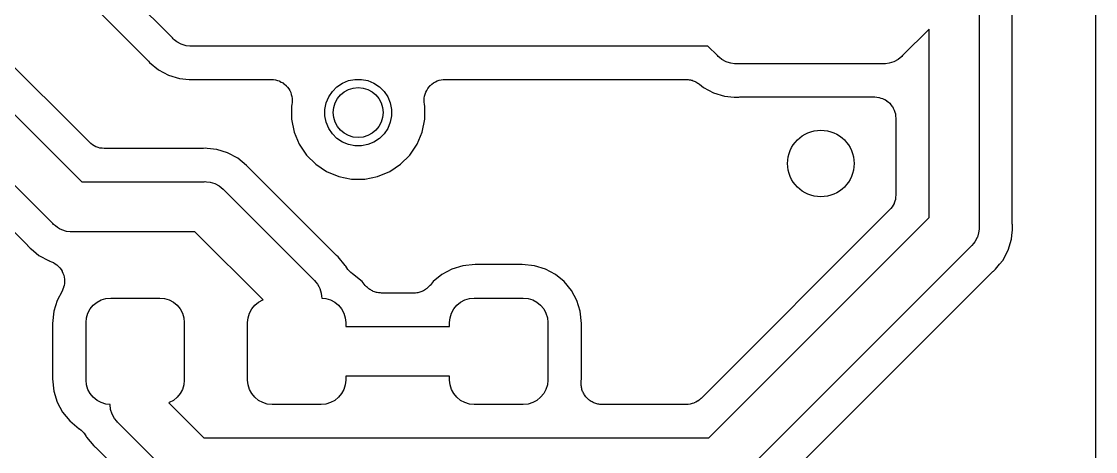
# Model space of a CAD drawing. Extents: x 5.16 to 6.06, y -3.88 to -2.24.
# Drawn here: x 5.8012 to 6.0553, y -3.3218 to -3.2201 of the extents above; entities that cross this region are included whole.
import ezdxf

# ---------------------------------------------------------------- set-up
doc = ezdxf.new("R2010")
doc.units = 0
doc.header["$MEASUREMENT"] = 0
doc.layers.add('BLACK', color=7, linetype='CONTINUOUS')

msp = doc.modelspace()

# ---------------------------------------------------------------- linework, layer by layer
at = {"layer": 'BLACK', "linetype": 'CONTINUOUS'}
for p, q in [((6.05525, -3.03321), (6.05525, -3.36473)), ((6.02769, -3.2079), (6.02769, -3.26862)), ((6.03557, -3.26799), (6.03557, -3.20853)), ((5.8369, -3.22394), (5.82353, -3.21057)), ((5.81841, -3.21658), (5.83088, -3.22906)), ((6.01588, -3.22186), (6.00963, -3.22811)), ((6.01588, -3.26647), (6.01588, -3.22186)), ((5.81725, -3.24866), (5.79455, -3.22596)), ((5.83708, -3.22416), (5.8369, -3.22394)), ((5.83735, -3.22439), (5.83708, -3.22416)), ((5.83798, -3.2249), (5.83735, -3.22439)), ((5.83901, -3.22545), (5.83798, -3.2249)), ((5.83922, -3.22552), (5.83901, -3.22545)), ((5.84012, -3.22579), (5.83922, -3.22552)), ((5.84099, -3.22587), (5.84012, -3.22579)), ((5.84128, -3.2259), (5.84099, -3.22587)), ((5.84099, -3.22587), (5.84099, -3.22587)), ((5.84157, -3.22587), (5.84128, -3.2259)), ((5.96356, -3.22587), (5.84157, -3.22587)), ((5.9658, -3.22811), (5.96356, -3.22587)), ((5.96598, -3.22834), (5.9658, -3.22811)), ((5.96631, -3.22861), (5.96598, -3.22834)), ((5.96688, -3.22908), (5.96631, -3.22861)), ((6.00945, -3.22834), (6.00855, -3.22908)), ((6.00963, -3.22811), (6.00945, -3.22834)), ((5.78853, -3.23108), (5.81545, -3.258)), ((5.83088, -3.22906), (5.83093, -3.22911)), ((5.83093, -3.22911), (5.83106, -3.22927)), ((5.83106, -3.22927), (5.83121, -3.22942)), ((5.83121, -3.22942), (5.83149, -3.22976)), ((5.83149, -3.22976), (5.83358, -3.23148)), ((5.83358, -3.23148), (5.83598, -3.23276)), ((5.96791, -3.22962), (5.96688, -3.22908)), ((5.96814, -3.22969), (5.96791, -3.22962)), ((5.96902, -3.22996), (5.96814, -3.22969)), ((5.96989, -3.23005), (5.96902, -3.22996)), ((5.97018, -3.23008), (5.96989, -3.23005)), ((5.96989, -3.23005), (5.96989, -3.23005)), ((5.97047, -3.23005), (5.97018, -3.23008)), ((6.00496, -3.23005), (5.97047, -3.23005)), ((6.00525, -3.23008), (6.00496, -3.23005)), ((6.00554, -3.23005), (6.00525, -3.23008)), ((6.00641, -3.22996), (6.00554, -3.23005)), ((6.00554, -3.23005), (6.00554, -3.23005)), ((6.00752, -3.22962), (6.00641, -3.22996)), ((6.00855, -3.22908), (6.00752, -3.22962)), ((5.83598, -3.23276), (5.83858, -3.23355)), ((5.83858, -3.23355), (5.84084, -3.23377)), ((5.84084, -3.23377), (5.84084, -3.23377)), ((5.84084, -3.23377), (5.84128, -3.23381)), ((5.84128, -3.23381), (5.84171, -3.23377)), ((5.84171, -3.23377), (5.84178, -3.23377)), ((5.84178, -3.23377), (5.84199, -3.23377)), ((5.84199, -3.23377), (5.8422, -3.23375)), ((5.8422, -3.23375), (5.86026, -3.23375)), ((5.86026, -3.23375), (5.8603, -3.23375)), ((5.8603, -3.23375), (5.8603, -3.23375)), ((5.8603, -3.23375), (5.8603, -3.23375)), ((5.8603, -3.23375), (5.86033, -3.23375)), ((5.86033, -3.23375), (5.8608, -3.2338)), ((5.8608, -3.2338), (5.86127, -3.23385)), ((5.86127, -3.23385), (5.86128, -3.23386)), ((5.86128, -3.23386), (5.8613, -3.23386)), ((5.8613, -3.23386), (5.86175, -3.234)), ((5.86175, -3.234), (5.8622, -3.23414)), ((5.87711, -3.23464), (5.87855, -3.23405)), ((5.87855, -3.23405), (5.88007, -3.23375)), ((5.88007, -3.23375), (5.88162, -3.23375)), ((5.88162, -3.23375), (5.88314, -3.23405)), ((5.88314, -3.23405), (5.88457, -3.23464)), ((5.89955, -3.23411), (5.9, -3.23398)), ((5.9, -3.23398), (5.90045, -3.23384)), ((5.90045, -3.23384), (5.90047, -3.23384)), ((5.90047, -3.23384), (5.90048, -3.23384)), ((5.90048, -3.23384), (5.90096, -3.23379)), ((5.90096, -3.23379), (5.90143, -3.23375)), ((5.90143, -3.23375), (5.95838, -3.23375)), ((5.95838, -3.23375), (5.95845, -3.23375)), ((5.95845, -3.23375), (5.95866, -3.23377)), ((5.95866, -3.23377), (5.95888, -3.23377)), ((5.95888, -3.23377), (5.95915, -3.23383)), ((5.95915, -3.23383), (5.95942, -3.23386)), ((5.95942, -3.23386), (5.95962, -3.23392)), ((5.95962, -3.23392), (5.95984, -3.23397)), ((5.95984, -3.23397), (5.96009, -3.23407)), ((5.8622, -3.23414), (5.86221, -3.23415)), ((5.86221, -3.23415), (5.86223, -3.23415)), ((5.86223, -3.23415), (5.86265, -3.23438)), ((5.86265, -3.23438), (5.86306, -3.23461)), ((5.86306, -3.23461), (5.86307, -3.23462)), ((5.86307, -3.23462), (5.86308, -3.23462)), ((5.86308, -3.23462), (5.86345, -3.23493)), ((5.86345, -3.23493), (5.86381, -3.23523)), ((5.86381, -3.23523), (5.86382, -3.23524)), ((5.86382, -3.23524), (5.86383, -3.23525)), ((5.86383, -3.23525), (5.86413, -3.23562)), ((5.86413, -3.23562), (5.86443, -3.23599)), ((5.86443, -3.23599), (5.86443, -3.236)), ((5.86443, -3.236), (5.86444, -3.23601)), ((5.86444, -3.23601), (5.86466, -3.23643)), ((5.86466, -3.23643), (5.86488, -3.23685)), ((5.87473, -3.2366), (5.87582, -3.23551)), ((5.87582, -3.23551), (5.87711, -3.23464)), ((5.88457, -3.23464), (5.88586, -3.23551)), ((5.88586, -3.23551), (5.88696, -3.2366)), ((5.89683, -3.23678), (5.89706, -3.23637)), ((5.89706, -3.23637), (5.89728, -3.23595)), ((5.89728, -3.23595), (5.89729, -3.23594)), ((5.89729, -3.23594), (5.8973, -3.23593)), ((5.8973, -3.23593), (5.89761, -3.23556)), ((5.89761, -3.23556), (5.8979, -3.2352)), ((5.8979, -3.2352), (5.89791, -3.23519)), ((5.89791, -3.23519), (5.89792, -3.23518)), ((5.89792, -3.23518), (5.89829, -3.23488)), ((5.89829, -3.23488), (5.89866, -3.23458)), ((5.89866, -3.23458), (5.89867, -3.23458)), ((5.89867, -3.23458), (5.89868, -3.23457)), ((5.89868, -3.23457), (5.8991, -3.23435)), ((5.8991, -3.23435), (5.89952, -3.23413)), ((5.89952, -3.23413), (5.89954, -3.23412)), ((5.89954, -3.23412), (5.89955, -3.23411)), ((5.96009, -3.23407), (5.96035, -3.23415)), ((5.96035, -3.23415), (5.96054, -3.23426)), ((5.96054, -3.23426), (5.96074, -3.23434)), ((5.96074, -3.23434), (5.96096, -3.23449)), ((5.96096, -3.23449), (5.9612, -3.23462)), ((5.9612, -3.23462), (5.96137, -3.23476)), ((5.96137, -3.23476), (5.96155, -3.23488)), ((5.96155, -3.23488), (5.96249, -3.23565)), ((5.96249, -3.23565), (5.96488, -3.23693)), ((5.86488, -3.23685), (5.86489, -3.23686)), ((5.86489, -3.23686), (5.8649, -3.23688)), ((5.8649, -3.23688), (5.86503, -3.23733)), ((5.86503, -3.23733), (5.86517, -3.23778)), ((5.86517, -3.23778), (5.86517, -3.2378)), ((5.86517, -3.2378), (5.86517, -3.23781)), ((5.86517, -3.23781), (5.86521, -3.23828)), ((5.86521, -3.23828), (5.86526, -3.23875)), ((5.86526, -3.23878), (5.86521, -3.23925)), ((5.86526, -3.23875), (5.86526, -3.23877)), ((5.86526, -3.23877), (5.86526, -3.23878)), ((5.87327, -3.23933), (5.87387, -3.23789)), ((5.87387, -3.23789), (5.87473, -3.2366)), ((5.88696, -3.2366), (5.88782, -3.23789)), ((5.88782, -3.23789), (5.88841, -3.23933)), ((5.89643, -3.23868), (5.89648, -3.23821)), ((5.89643, -3.2387), (5.89643, -3.23868)), ((5.89643, -3.23871), (5.89643, -3.2387)), ((5.89647, -3.23918), (5.89643, -3.23871)), ((5.89648, -3.23821), (5.89653, -3.23774)), ((5.89653, -3.23771), (5.89668, -3.23726)), ((5.89653, -3.23773), (5.89653, -3.23771)), ((5.89653, -3.23774), (5.89653, -3.23773)), ((5.89668, -3.23726), (5.89682, -3.23681)), ((5.89682, -3.2368), (5.89683, -3.23678)), ((5.89682, -3.23681), (5.89682, -3.2368)), ((5.96488, -3.23693), (5.96748, -3.23772)), ((5.96748, -3.23772), (5.96975, -3.23795)), ((5.96975, -3.23795), (5.96975, -3.23795)), ((5.96975, -3.23795), (5.97018, -3.23799)), ((5.97018, -3.23799), (5.97061, -3.23795)), ((5.97061, -3.23795), (5.97068, -3.23794)), ((5.97068, -3.23794), (5.97089, -3.23794)), ((5.97089, -3.23794), (5.9711, -3.23792)), ((5.9711, -3.23792), (5.98874, -3.23792)), ((5.98874, -3.23792), (5.98874, -3.23792)), ((5.98874, -3.23792), (5.99184, -3.23792)), ((5.99184, -3.23792), (5.99184, -3.23792)), ((5.99184, -3.23792), (6.00301, -3.23792)), ((6.00301, -3.23792), (6.00304, -3.23792)), ((6.00304, -3.23792), (6.00304, -3.23792)), ((6.00304, -3.23792), (6.00304, -3.23792)), ((6.00304, -3.23792), (6.00308, -3.23792)), ((6.00308, -3.23792), (6.00355, -3.23797)), ((6.00355, -3.23797), (6.00401, -3.23802)), ((6.00401, -3.23802), (6.00403, -3.23803)), ((6.00403, -3.23803), (6.00405, -3.23803)), ((6.00405, -3.23803), (6.0045, -3.23817)), ((6.0045, -3.23817), (6.00495, -3.23831)), ((6.00495, -3.23831), (6.00496, -3.23832)), ((6.00496, -3.23832), (6.00498, -3.23833)), ((6.00498, -3.23833), (6.00539, -3.23855)), ((6.00539, -3.23855), (6.0058, -3.23878)), ((6.0058, -3.23878), (6.00582, -3.23879)), ((6.00582, -3.23879), (6.00583, -3.2388)), ((6.00583, -3.2388), (6.00619, -3.2391)), ((6.00619, -3.2391), (6.00656, -3.2394)), ((5.80863, -3.26788), (5.7817, -3.24095)), ((5.86516, -3.23972), (5.86509, -3.24007)), ((5.86509, -3.24007), (5.86509, -3.24317)), ((5.86521, -3.23925), (5.86516, -3.23972)), ((5.87297, -3.24085), (5.87327, -3.23933)), ((5.87297, -3.2424), (5.87297, -3.24085)), ((5.88841, -3.23933), (5.88872, -3.24085)), ((5.88872, -3.24085), (5.88872, -3.2424)), ((5.89651, -3.23966), (5.89647, -3.23918)), ((5.89651, -3.23968), (5.89651, -3.23966)), ((5.89651, -3.23969), (5.89651, -3.23968)), ((5.89652, -3.23972), (5.89651, -3.23969)), ((5.89651, -3.23969), (5.89651, -3.23969)), ((5.89659, -3.24007), (5.89652, -3.23972)), ((5.89659, -3.24317), (5.89659, -3.24007)), ((6.00656, -3.2394), (6.00657, -3.23941)), ((6.00657, -3.23941), (6.00658, -3.23942)), ((6.00658, -3.23942), (6.00687, -3.23979)), ((6.00687, -3.23979), (6.00717, -3.24015)), ((6.00717, -3.24015), (6.00718, -3.24017)), ((6.00718, -3.24017), (6.00719, -3.24018)), ((6.00719, -3.24018), (6.00741, -3.2406)), ((6.00741, -3.2406), (6.00763, -3.24102)), ((6.00763, -3.24102), (6.00764, -3.24103)), ((6.00764, -3.24103), (6.00764, -3.24105)), ((6.00764, -3.24105), (6.00778, -3.2415)), ((6.00778, -3.2415), (6.00791, -3.24195)), ((5.86509, -3.24317), (5.8657, -3.24622)), ((5.87327, -3.24392), (5.87297, -3.2424)), ((5.87387, -3.24535), (5.87327, -3.24392)), ((5.88841, -3.24392), (5.88782, -3.24535)), ((5.88872, -3.2424), (5.88841, -3.24392)), ((5.89599, -3.24622), (5.89659, -3.24317)), ((6.00791, -3.24195), (6.00791, -3.24197)), ((6.00791, -3.24197), (6.00792, -3.24198)), ((6.00792, -3.24198), (6.00796, -3.24245)), ((6.00796, -3.24245), (6.00801, -3.24292)), ((6.00801, -3.24292), (6.00801, -3.26113)), ((5.8657, -3.24622), (5.86689, -3.24908)), ((5.87473, -3.24664), (5.87387, -3.24535)), ((5.87582, -3.24774), (5.87473, -3.24664)), ((5.88696, -3.24664), (5.88586, -3.24774)), ((5.88782, -3.24535), (5.88696, -3.24664)), ((5.8948, -3.24908), (5.89599, -3.24622)), ((5.81761, -3.24896), (5.81725, -3.24866)), ((5.81796, -3.24925), (5.81761, -3.24896)), ((5.81799, -3.24926), (5.81796, -3.24925)), ((5.81801, -3.24928), (5.81799, -3.24926)), ((5.81841, -3.2495), (5.81801, -3.24928)), ((5.86689, -3.24908), (5.86861, -3.25166)), ((5.87711, -3.2486), (5.87582, -3.24774)), ((5.87855, -3.24919), (5.87711, -3.2486)), ((5.88007, -3.2495), (5.87855, -3.24919)), ((5.88314, -3.24919), (5.88162, -3.2495)), ((5.88457, -3.2486), (5.88314, -3.24919)), ((5.88586, -3.24774), (5.88457, -3.2486)), ((5.89308, -3.25166), (5.8948, -3.24908)), ((5.81882, -3.24972), (5.81841, -3.2495)), ((5.81884, -3.24973), (5.81882, -3.24972)), ((5.81887, -3.24974), (5.81884, -3.24973)), ((5.81931, -3.24988), (5.81887, -3.24974)), ((5.81975, -3.25002), (5.81931, -3.24988)), ((5.81977, -3.25002), (5.81975, -3.25002)), ((5.8198, -3.25003), (5.81977, -3.25002)), ((5.82026, -3.25007), (5.8198, -3.25003)), ((5.82072, -3.25013), (5.82026, -3.25007)), ((5.82077, -3.25013), (5.82072, -3.25013)), ((5.82079, -3.25013), (5.82077, -3.25013)), ((5.82077, -3.25013), (5.82077, -3.25013)), ((5.82077, -3.25013), (5.82077, -3.25013)), ((5.84375, -3.25013), (5.82079, -3.25013)), ((5.84396, -3.25011), (5.84375, -3.25013)), ((5.84417, -3.25011), (5.84396, -3.25011)), ((5.84424, -3.2501), (5.84417, -3.25011)), ((5.84467, -3.25006), (5.84424, -3.2501)), ((5.8451, -3.2501), (5.84467, -3.25006)), ((5.84737, -3.25033), (5.8451, -3.2501)), ((5.8451, -3.2501), (5.8451, -3.2501)), ((5.84997, -3.25111), (5.84737, -3.25033)), ((5.85236, -3.25239), (5.84997, -3.25111)), ((5.86861, -3.25166), (5.8708, -3.25385)), ((5.88162, -3.2495), (5.88007, -3.2495)), ((5.89088, -3.25385), (5.89308, -3.25166)), ((5.85446, -3.25411), (5.85236, -3.25239)), ((5.85474, -3.25445), (5.85446, -3.25411)), ((5.8708, -3.25385), (5.87338, -3.25558)), ((5.8883, -3.25558), (5.89088, -3.25385)), ((5.85489, -3.2546), (5.85474, -3.25445)), ((5.85502, -3.25476), (5.85489, -3.2546)), ((5.85507, -3.25481), (5.85502, -3.25476)), ((5.87538, -3.27513), (5.85507, -3.25481)), ((5.87338, -3.25558), (5.87625, -3.25677)), ((5.87625, -3.25677), (5.87929, -3.25737)), ((5.88239, -3.25737), (5.88544, -3.25677)), ((5.88544, -3.25677), (5.8883, -3.25558)), ((5.78881, -3.2592), (5.80261, -3.273)), ((5.81545, -3.258), (5.84438, -3.258)), ((5.84438, -3.258), (5.84467, -3.25797)), ((5.84467, -3.25797), (5.84496, -3.258)), ((5.84496, -3.258), (5.84496, -3.258)), ((5.84496, -3.258), (5.84583, -3.25809)), ((5.84583, -3.25809), (5.84694, -3.25842)), ((5.84694, -3.25842), (5.84797, -3.25897)), ((5.84797, -3.25897), (5.84887, -3.25971)), ((5.87929, -3.25737), (5.88239, -3.25737)), ((5.84887, -3.25971), (5.84905, -3.25993)), ((5.84905, -3.25993), (5.87026, -3.28115)), ((6.00796, -3.26166), (6.00791, -3.26212)), ((6.00801, -3.2612), (6.00796, -3.26166)), ((6.00801, -3.26113), (6.00801, -3.26115)), ((6.00801, -3.26115), (6.00801, -3.26115)), ((6.00801, -3.26115), (6.00801, -3.26115)), ((6.00801, -3.26115), (6.00801, -3.2612)), ((6.00684, -3.26431), (6.00654, -3.26467)), ((6.00713, -3.26396), (6.00684, -3.26431)), ((6.00715, -3.26394), (6.00713, -3.26396)), ((6.00716, -3.26392), (6.00715, -3.26394)), ((6.00738, -3.26351), (6.00716, -3.26392)), ((6.0076, -3.2631), (6.00738, -3.26351)), ((6.00761, -3.26308), (6.0076, -3.2631)), ((6.00762, -3.26306), (6.00761, -3.26308)), ((6.00776, -3.26261), (6.00762, -3.26306)), ((6.0079, -3.26217), (6.00776, -3.26261)), ((6.00791, -3.26212), (6.0079, -3.26215)), ((6.0079, -3.26215), (6.0079, -3.26217)), ((6.00654, -3.26467), (5.96195, -3.30926)), ((5.96375, -3.3186), (6.01588, -3.26647)), ((5.80881, -3.2681), (5.80863, -3.26788)), ((5.80924, -3.26845), (5.80881, -3.2681)), ((5.80971, -3.26884), (5.80924, -3.26845)), ((5.81021, -3.2691), (5.80971, -3.26884)), ((5.81074, -3.26939), (5.81021, -3.2691)), ((5.81185, -3.26973), (5.81074, -3.26939)), ((6.02769, -3.2692), (6.02761, -3.27007)), ((6.02769, -3.26862), (6.02772, -3.26891)), ((6.02772, -3.26891), (6.02769, -3.2692)), ((6.02769, -3.2692), (6.02769, -3.2692)), ((6.03546, -3.27068), (6.03559, -3.26935)), ((6.03559, -3.2682), (6.03557, -3.26799)), ((6.03559, -3.26841), (6.03559, -3.2682)), ((6.03559, -3.26848), (6.03559, -3.26841)), ((6.03563, -3.26891), (6.03559, -3.26848)), ((6.03559, -3.26934), (6.03563, -3.26891)), ((6.03559, -3.26935), (6.03559, -3.26934)), ((5.81272, -3.26981), (5.81185, -3.26973)), ((5.81301, -3.26984), (5.81272, -3.26981)), ((5.81272, -3.26981), (5.81272, -3.26981)), ((5.8133, -3.26981), (5.81301, -3.26984)), ((5.84222, -3.26981), (5.8133, -3.26981)), ((5.85835, -3.28594), (5.84222, -3.26981)), ((6.02727, -3.27118), (6.02672, -3.27221)), ((6.0273, -3.27107), (6.02727, -3.27118)), ((6.02761, -3.27007), (6.0273, -3.27107)), ((6.03458, -3.27421), (6.03537, -3.27161)), ((6.03537, -3.27161), (6.03546, -3.27069)), ((6.03546, -3.27069), (6.03546, -3.27068)), ((5.80261, -3.273), (5.80266, -3.27305)), ((5.80266, -3.27305), (5.80279, -3.27321)), ((5.80279, -3.27321), (5.80294, -3.27336)), ((5.80294, -3.27336), (5.80322, -3.2737)), ((5.80322, -3.2737), (5.80355, -3.27397)), ((5.80355, -3.27397), (5.80402, -3.27435)), ((5.80402, -3.27435), (5.80402, -3.27435)), ((5.80402, -3.27435), (5.80532, -3.27542)), ((6.02576, -3.27329), (5.97058, -3.32848)), ((6.02598, -3.27311), (6.02576, -3.27329)), ((6.02638, -3.27263), (6.02598, -3.27311)), ((6.02672, -3.27221), (6.02638, -3.27263)), ((6.0333, -3.27661), (6.03458, -3.27421)), ((5.80532, -3.27542), (5.80771, -3.2767)), ((5.80771, -3.2767), (5.80784, -3.27674)), ((5.80784, -3.27674), (5.80788, -3.27675)), ((5.80788, -3.27675), (5.80788, -3.27675)), ((5.80788, -3.27675), (5.80788, -3.27675)), ((5.80788, -3.27675), (5.80791, -3.27676)), ((5.80791, -3.27676), (5.80834, -3.27695)), ((5.80834, -3.27695), (5.80878, -3.27713)), ((5.80878, -3.27713), (5.80879, -3.27714)), ((5.80879, -3.27714), (5.8088, -3.27714)), ((5.8088, -3.27714), (5.80919, -3.27741)), ((5.87555, -3.27527), (5.87538, -3.27513)), ((5.87569, -3.27542), (5.87555, -3.27527)), ((5.87575, -3.27546), (5.87569, -3.27542)), ((5.87608, -3.27574), (5.87575, -3.27546)), ((5.8778, -3.27783), (5.87608, -3.27574)), ((6.03255, -3.27752), (6.0333, -3.27661)), ((5.80919, -3.27741), (5.80959, -3.27768)), ((5.80959, -3.27768), (5.8096, -3.27769)), ((5.8096, -3.27769), (5.80961, -3.2777)), ((5.80961, -3.2777), (5.80994, -3.27803)), ((5.80994, -3.27803), (5.81027, -3.27837)), ((5.81027, -3.27837), (5.81028, -3.27838)), ((5.81028, -3.27838), (5.81029, -3.27839)), ((5.81029, -3.27839), (5.81055, -3.27879)), ((5.81055, -3.27879), (5.81081, -3.27918)), ((5.81081, -3.27918), (5.81082, -3.2792)), ((5.81082, -3.2792), (5.81082, -3.27921)), ((5.81082, -3.27921), (5.811, -3.27965)), ((5.811, -3.27965), (5.81118, -3.28009)), ((5.87789, -3.27799), (5.8778, -3.27783)), ((5.87814, -3.27837), (5.87789, -3.27799)), ((5.8784, -3.27876), (5.87814, -3.27837)), ((5.87842, -3.27878), (5.8784, -3.27876)), ((5.87843, -3.2788), (5.87842, -3.27878)), ((5.87875, -3.27913), (5.87843, -3.2788)), ((5.87908, -3.27946), (5.87875, -3.27913)), ((5.8791, -3.27948), (5.87908, -3.27946)), ((5.87912, -3.2795), (5.8791, -3.27948)), ((5.8795, -3.27975), (5.87912, -3.2795)), ((5.87953, -3.27977), (5.8795, -3.27975)), ((5.8818, -3.28163), (5.87953, -3.27977)), ((5.90303, -3.27866), (5.90066, -3.27993)), ((5.9056, -3.27788), (5.90303, -3.27866)), ((5.90853, -3.27759), (5.9056, -3.27788)), ((5.91965, -3.27759), (5.90853, -3.27759)), ((5.92257, -3.27788), (5.91965, -3.27759)), ((5.92514, -3.27866), (5.92257, -3.27788)), ((5.92752, -3.27993), (5.92514, -3.27866)), ((5.97659, -3.3336), (6.03088, -3.27931)), ((6.03088, -3.27931), (6.03093, -3.27926)), ((6.03093, -3.27926), (6.03109, -3.27913)), ((6.03109, -3.27913), (6.03124, -3.27898)), ((6.03124, -3.27898), (6.03158, -3.2787)), ((6.03158, -3.2787), (6.03255, -3.27752)), ((6.03255, -3.27752), (6.03255, -3.27752)), ((5.81118, -3.28009), (5.81118, -3.2801)), ((5.81118, -3.2801), (5.81119, -3.28012)), ((5.81119, -3.28012), (5.81128, -3.28058)), ((5.81136, -3.28205), (5.81127, -3.28251)), ((5.81128, -3.28058), (5.81137, -3.28105)), ((5.81137, -3.28202), (5.81136, -3.28204)), ((5.81136, -3.28204), (5.81136, -3.28205)), ((5.81137, -3.28105), (5.81137, -3.28106)), ((5.81137, -3.28106), (5.81137, -3.28108)), ((5.81137, -3.28108), (5.81137, -3.28154)), ((5.81137, -3.28154), (5.81137, -3.28202)), ((5.87026, -3.28115), (5.87049, -3.28133)), ((5.87049, -3.28133), (5.87082, -3.28174)), ((5.87082, -3.28174), (5.87123, -3.28223)), ((5.87123, -3.28223), (5.8715, -3.28275)), ((5.88253, -3.28252), (5.8818, -3.28163)), ((5.89858, -3.28163), (5.89785, -3.28252)), ((5.90066, -3.27993), (5.89858, -3.28163)), ((5.9296, -3.28163), (5.92752, -3.27993)), ((5.9313, -3.28371), (5.9296, -3.28163)), ((5.8108, -3.28388), (5.80962, -3.28608)), ((5.81098, -3.28344), (5.8108, -3.28388)), ((5.81116, -3.28301), (5.81098, -3.28344)), ((5.81117, -3.28299), (5.81116, -3.28301)), ((5.81127, -3.28251), (5.81117, -3.28298)), ((5.81117, -3.28298), (5.81117, -3.28299)), ((5.8715, -3.28275), (5.87177, -3.28326)), ((5.87177, -3.28326), (5.87211, -3.28437)), ((5.87211, -3.28437), (5.87218, -3.28507)), ((5.88268, -3.28267), (5.88253, -3.28252)), ((5.88282, -3.28284), (5.88268, -3.28267)), ((5.88303, -3.28302), (5.88282, -3.28284)), ((5.88322, -3.28321), (5.88303, -3.28302)), ((5.8834, -3.28333), (5.88322, -3.28321)), ((5.88357, -3.28347), (5.8834, -3.28333)), ((5.8838, -3.2836), (5.88357, -3.28347)), ((5.88403, -3.28375), (5.8838, -3.2836)), ((5.88423, -3.28384), (5.88403, -3.28375)), ((5.88442, -3.28394), (5.88423, -3.28384)), ((5.88468, -3.28402), (5.88442, -3.28394)), ((5.88493, -3.28413), (5.88468, -3.28402)), ((5.88514, -3.28417), (5.88493, -3.28413)), ((5.88535, -3.28424), (5.88514, -3.28417)), ((5.88562, -3.28427), (5.88535, -3.28424)), ((5.88588, -3.28432), (5.88562, -3.28427)), ((5.8861, -3.28432), (5.88588, -3.28432)), ((5.88632, -3.28435), (5.8861, -3.28432)), ((5.88639, -3.28435), (5.88632, -3.28435)), ((5.89399, -3.28435), (5.88639, -3.28435)), ((5.89421, -3.28433), (5.89399, -3.28435)), ((5.89443, -3.28433), (5.89421, -3.28433)), ((5.89469, -3.28428), (5.89443, -3.28433)), ((5.89496, -3.28425), (5.89469, -3.28428)), ((5.89517, -3.28419), (5.89496, -3.28425)), ((5.89539, -3.28415), (5.89517, -3.28419)), ((5.89564, -3.28405), (5.89539, -3.28415)), ((5.89589, -3.28397), (5.89564, -3.28405)), ((5.89609, -3.28387), (5.89589, -3.28397)), ((5.89629, -3.28378), (5.89609, -3.28387)), ((5.89652, -3.28364), (5.89629, -3.28378)), ((5.89676, -3.28351), (5.89652, -3.28364)), ((5.89693, -3.28337), (5.89676, -3.28351)), ((5.89711, -3.28325), (5.89693, -3.28337)), ((5.8973, -3.28306), (5.89711, -3.28325)), ((5.89751, -3.28289), (5.8973, -3.28306)), ((5.89765, -3.28273), (5.89751, -3.28289)), ((5.89781, -3.28257), (5.89765, -3.28273)), ((5.89785, -3.28252), (5.89781, -3.28257)), ((5.93257, -3.28608), (5.9313, -3.28371)), ((5.80962, -3.28608), (5.80884, -3.28866)), ((5.81747, -3.28811), (5.81819, -3.28723)), ((5.81819, -3.28723), (5.81907, -3.28651)), ((5.81907, -3.28651), (5.82007, -3.28597)), ((5.82007, -3.28597), (5.82116, -3.28564)), ((5.82116, -3.28564), (5.8223, -3.28553)), ((5.8223, -3.28553), (5.83391, -3.28553)), ((5.83391, -3.28553), (5.83504, -3.28564)), ((5.83504, -3.28564), (5.83613, -3.28597)), ((5.83613, -3.28597), (5.83714, -3.28651)), ((5.83714, -3.28651), (5.83802, -3.28723)), ((5.83802, -3.28723), (5.83874, -3.28811)), ((5.85566, -3.28811), (5.85638, -3.28723)), ((5.85638, -3.28723), (5.85726, -3.28651)), ((5.85726, -3.28651), (5.85826, -3.28597)), ((5.85826, -3.28597), (5.85835, -3.28594)), ((5.87218, -3.28507), (5.87223, -3.28553)), ((5.87223, -3.28553), (5.87222, -3.28554)), ((5.87222, -3.28554), (5.87323, -3.28564)), ((5.87323, -3.28564), (5.87432, -3.28597)), ((5.87432, -3.28597), (5.87533, -3.28651)), ((5.87533, -3.28651), (5.87621, -3.28723)), ((5.87621, -3.28723), (5.87693, -3.28811)), ((5.90345, -3.28811), (5.90417, -3.28723)), ((5.90417, -3.28723), (5.90505, -3.28651)), ((5.90505, -3.28651), (5.90606, -3.28597)), ((5.90606, -3.28597), (5.90715, -3.28564)), ((5.90715, -3.28564), (5.90828, -3.28553)), ((5.90828, -3.28553), (5.91989, -3.28553)), ((5.91989, -3.28553), (5.92103, -3.28564)), ((5.92103, -3.28564), (5.92212, -3.28597)), ((5.92212, -3.28597), (5.92312, -3.28651)), ((5.92312, -3.28651), (5.924, -3.28723)), ((5.924, -3.28723), (5.92472, -3.28811)), ((5.93335, -3.28866), (5.93257, -3.28608)), ((5.80884, -3.28866), (5.80855, -3.29158)), ((5.8166, -3.2902), (5.81693, -3.28911)), ((5.81693, -3.28911), (5.81747, -3.28811)), ((5.83874, -3.28811), (5.83928, -3.28911)), ((5.83928, -3.28911), (5.83961, -3.2902)), ((5.85479, -3.2902), (5.85512, -3.28911)), ((5.85512, -3.28911), (5.85566, -3.28811)), ((5.87693, -3.28811), (5.87746, -3.28911)), ((5.87746, -3.28911), (5.87779, -3.2902)), ((5.90258, -3.2902), (5.90292, -3.28911)), ((5.90292, -3.28911), (5.90345, -3.28811)), ((5.92472, -3.28811), (5.92526, -3.28911)), ((5.92526, -3.28911), (5.92559, -3.2902)), ((5.93364, -3.29158), (5.93335, -3.28866)), ((5.80855, -3.29158), (5.80855, -3.30467)), ((5.81649, -3.29133), (5.8166, -3.2902)), ((5.81649, -3.30492), (5.81649, -3.29133)), ((5.83961, -3.2902), (5.83972, -3.29133)), ((5.83972, -3.29133), (5.83972, -3.30492)), ((5.85468, -3.29133), (5.85479, -3.2902)), ((5.85468, -3.30492), (5.85468, -3.29133)), ((5.87779, -3.2902), (5.87791, -3.29133)), ((5.87791, -3.29133), (5.87791, -3.29222)), ((5.87791, -3.29222), (5.90247, -3.29222)), ((5.90247, -3.29133), (5.90258, -3.2902)), ((5.90247, -3.29222), (5.90247, -3.29133)), ((5.92559, -3.2902), (5.9257, -3.29133)), ((5.9257, -3.29133), (5.9257, -3.30492)), ((5.93364, -3.30467), (5.93364, -3.29158)), ((5.80855, -3.30467), (5.80884, -3.30759)), ((5.8166, -3.30605), (5.81649, -3.30492)), ((5.83972, -3.30492), (5.83961, -3.30605)), ((5.85479, -3.30605), (5.85468, -3.30492)), ((5.87791, -3.30492), (5.87779, -3.30605)), ((5.90247, -3.30403), (5.87791, -3.30403)), ((5.87791, -3.30403), (5.87791, -3.30492)), ((5.90247, -3.30492), (5.90247, -3.30403)), ((5.90258, -3.30605), (5.90247, -3.30492)), ((5.9257, -3.30492), (5.92559, -3.30605)), ((5.93358, -3.30523), (5.93364, -3.30467)), ((5.80884, -3.30759), (5.80962, -3.31017)), ((5.81693, -3.30714), (5.8166, -3.30605)), ((5.81747, -3.30814), (5.81693, -3.30714)), ((5.83928, -3.30714), (5.83874, -3.30814)), ((5.83961, -3.30605), (5.83928, -3.30714)), ((5.85512, -3.30714), (5.85479, -3.30605)), ((5.85566, -3.30814), (5.85512, -3.30714)), ((5.87746, -3.30714), (5.87693, -3.30814)), ((5.87779, -3.30605), (5.87746, -3.30714)), ((5.90292, -3.30714), (5.90258, -3.30605)), ((5.90345, -3.30814), (5.90292, -3.30714)), ((5.92526, -3.30714), (5.92472, -3.30814)), ((5.92559, -3.30605), (5.92526, -3.30714)), ((5.93356, -3.30569), (5.93358, -3.30546)), ((5.93358, -3.30595), (5.93356, -3.30569)), ((5.93358, -3.30546), (5.93358, -3.30523)), ((5.93358, -3.30621), (5.93358, -3.30595)), ((5.93363, -3.30643), (5.93358, -3.30621)), ((5.93365, -3.30666), (5.93363, -3.30643)), ((5.93372, -3.30691), (5.93365, -3.30666)), ((5.93377, -3.30717), (5.93372, -3.30691)), ((5.93386, -3.30738), (5.93377, -3.30717)), ((5.93392, -3.3076), (5.93386, -3.30738)), ((5.93404, -3.30783), (5.93392, -3.3076)), ((5.80962, -3.31017), (5.81089, -3.31254)), ((5.81819, -3.30902), (5.81747, -3.30814)), ((5.81907, -3.30975), (5.81819, -3.30902)), ((5.82007, -3.31028), (5.81907, -3.30975)), ((5.83714, -3.30975), (5.83613, -3.31028)), ((5.83802, -3.30902), (5.83714, -3.30975)), ((5.83874, -3.30814), (5.83802, -3.30902)), ((5.85638, -3.30902), (5.85566, -3.30814)), ((5.85726, -3.30975), (5.85638, -3.30902)), ((5.85826, -3.31028), (5.85726, -3.30975)), ((5.87533, -3.30975), (5.87432, -3.31028)), ((5.87621, -3.30902), (5.87533, -3.30975)), ((5.87693, -3.30814), (5.87621, -3.30902)), ((5.90417, -3.30902), (5.90345, -3.30814)), ((5.90505, -3.30975), (5.90417, -3.30902)), ((5.90606, -3.31028), (5.90505, -3.30975)), ((5.92312, -3.30975), (5.92212, -3.31028)), ((5.924, -3.30902), (5.92312, -3.30975)), ((5.92472, -3.30814), (5.924, -3.30902)), ((5.93414, -3.30807), (5.93404, -3.30783)), ((5.93427, -3.30826), (5.93414, -3.30807)), ((5.93437, -3.30846), (5.93427, -3.30826)), ((5.93454, -3.30867), (5.93437, -3.30846)), ((5.93468, -3.30888), (5.93454, -3.30867)), ((5.93484, -3.30905), (5.93468, -3.30888)), ((5.93499, -3.30922), (5.93484, -3.30905)), ((5.93519, -3.30939), (5.93499, -3.30922)), ((5.93537, -3.30958), (5.93519, -3.30939)), ((5.93556, -3.3097), (5.93537, -3.30958)), ((5.93573, -3.30985), (5.93556, -3.3097)), ((5.93596, -3.30998), (5.93573, -3.30985)), ((5.93618, -3.31012), (5.93596, -3.30998)), ((5.93639, -3.31021), (5.93618, -3.31012)), ((5.93659, -3.31032), (5.93639, -3.31021)), ((5.96073, -3.31013), (5.96032, -3.31035)), ((5.96114, -3.30992), (5.96073, -3.31013)), ((5.96116, -3.3099), (5.96114, -3.30992)), ((5.96118, -3.30989), (5.96116, -3.3099)), ((5.96154, -3.3096), (5.96118, -3.30989)), ((5.9619, -3.30931), (5.96154, -3.3096)), ((5.96194, -3.30927), (5.9619, -3.30931)), ((5.96195, -3.30926), (5.96194, -3.30927)), ((5.96194, -3.30927), (5.96194, -3.30927)), ((5.96194, -3.30927), (5.96194, -3.30927)), ((5.81089, -3.31254), (5.8126, -3.31462)), ((5.82116, -3.31061), (5.82007, -3.31028)), ((5.82217, -3.31071), (5.82116, -3.31061)), ((5.82217, -3.31072), (5.82217, -3.31071)), ((5.82228, -3.31188), (5.82217, -3.31072)), ((5.82262, -3.313), (5.82228, -3.31188)), ((5.83613, -3.31028), (5.83604, -3.31031)), ((5.83604, -3.31031), (5.84433, -3.3186)), ((5.85935, -3.31061), (5.85826, -3.31028)), ((5.86049, -3.31072), (5.85935, -3.31061)), ((5.8721, -3.31072), (5.86049, -3.31072)), ((5.87323, -3.31061), (5.8721, -3.31072)), ((5.87432, -3.31028), (5.87323, -3.31061)), ((5.90715, -3.31061), (5.90606, -3.31028)), ((5.90828, -3.31072), (5.90715, -3.31061)), ((5.91989, -3.31072), (5.90828, -3.31072)), ((5.92103, -3.31061), (5.91989, -3.31072)), ((5.92212, -3.31028), (5.92103, -3.31061)), ((5.93684, -3.3104), (5.93659, -3.31032)), ((5.93708, -3.3105), (5.93684, -3.3104)), ((5.9373, -3.31055), (5.93708, -3.3105)), ((5.93752, -3.31062), (5.9373, -3.31055)), ((5.93778, -3.31064), (5.93752, -3.31062)), ((5.93803, -3.3107), (5.93778, -3.31064)), ((5.93826, -3.3107), (5.93803, -3.3107)), ((5.93849, -3.31072), (5.93826, -3.3107)), ((5.93856, -3.31072), (5.93849, -3.31072)), ((5.95842, -3.31072), (5.93856, -3.31072)), ((5.95888, -3.31068), (5.95842, -3.31072)), ((5.95934, -3.31064), (5.95888, -3.31068)), ((5.95936, -3.31063), (5.95934, -3.31064)), ((5.95939, -3.31063), (5.95936, -3.31063)), ((5.95983, -3.3105), (5.95939, -3.31063)), ((5.96027, -3.31037), (5.95983, -3.3105)), ((5.9603, -3.31036), (5.96027, -3.31037)), ((5.96032, -3.31035), (5.9603, -3.31036)), ((5.8126, -3.31462), (5.81486, -3.31648)), ((5.82317, -3.31402), (5.82262, -3.313)), ((5.82372, -3.3147), (5.82317, -3.31402)), ((5.82391, -3.31492), (5.82372, -3.3147)), ((5.82372, -3.3147), (5.82372, -3.3147)), ((5.82413, -3.31511), (5.82391, -3.31492)), ((5.8375, -3.32848), (5.82413, -3.31511)), ((5.81486, -3.31648), (5.81489, -3.3165)), ((5.81489, -3.3165), (5.81528, -3.31676)), ((5.81528, -3.31676), (5.8153, -3.31678)), ((5.8153, -3.31678), (5.81532, -3.31679)), ((5.81532, -3.31679), (5.81564, -3.31712)), ((5.81564, -3.31712), (5.81596, -3.31745)), ((5.81596, -3.31745), (5.81598, -3.31747)), ((5.81598, -3.31747), (5.816, -3.31749)), ((5.816, -3.31749), (5.81625, -3.31788)), ((5.81625, -3.31788), (5.81651, -3.31826)), ((5.81651, -3.31826), (5.81659, -3.31842)), ((5.81659, -3.31842), (5.81831, -3.32052)), ((5.84433, -3.3186), (5.96375, -3.3186)), ((5.81831, -3.32052), (5.81865, -3.32079)), ((5.81865, -3.32079), (5.8187, -3.32084)), ((5.8187, -3.32084), (5.81885, -3.32099)), ((5.81885, -3.32099), (5.81901, -3.32112)), ((5.81901, -3.32112), (5.83149, -3.3336))]:
    msp.add_line(p, q, dxfattribs=at)
at = {"layer": 'BLACK'}
for centre, radius in [((5.88084, -3.24162), 0.00591), ((5.99029, -3.25367), 0.00787)]:
    msp.add_circle(centre, radius, dxfattribs=at)

doc.saveas('drawing.dxf')
